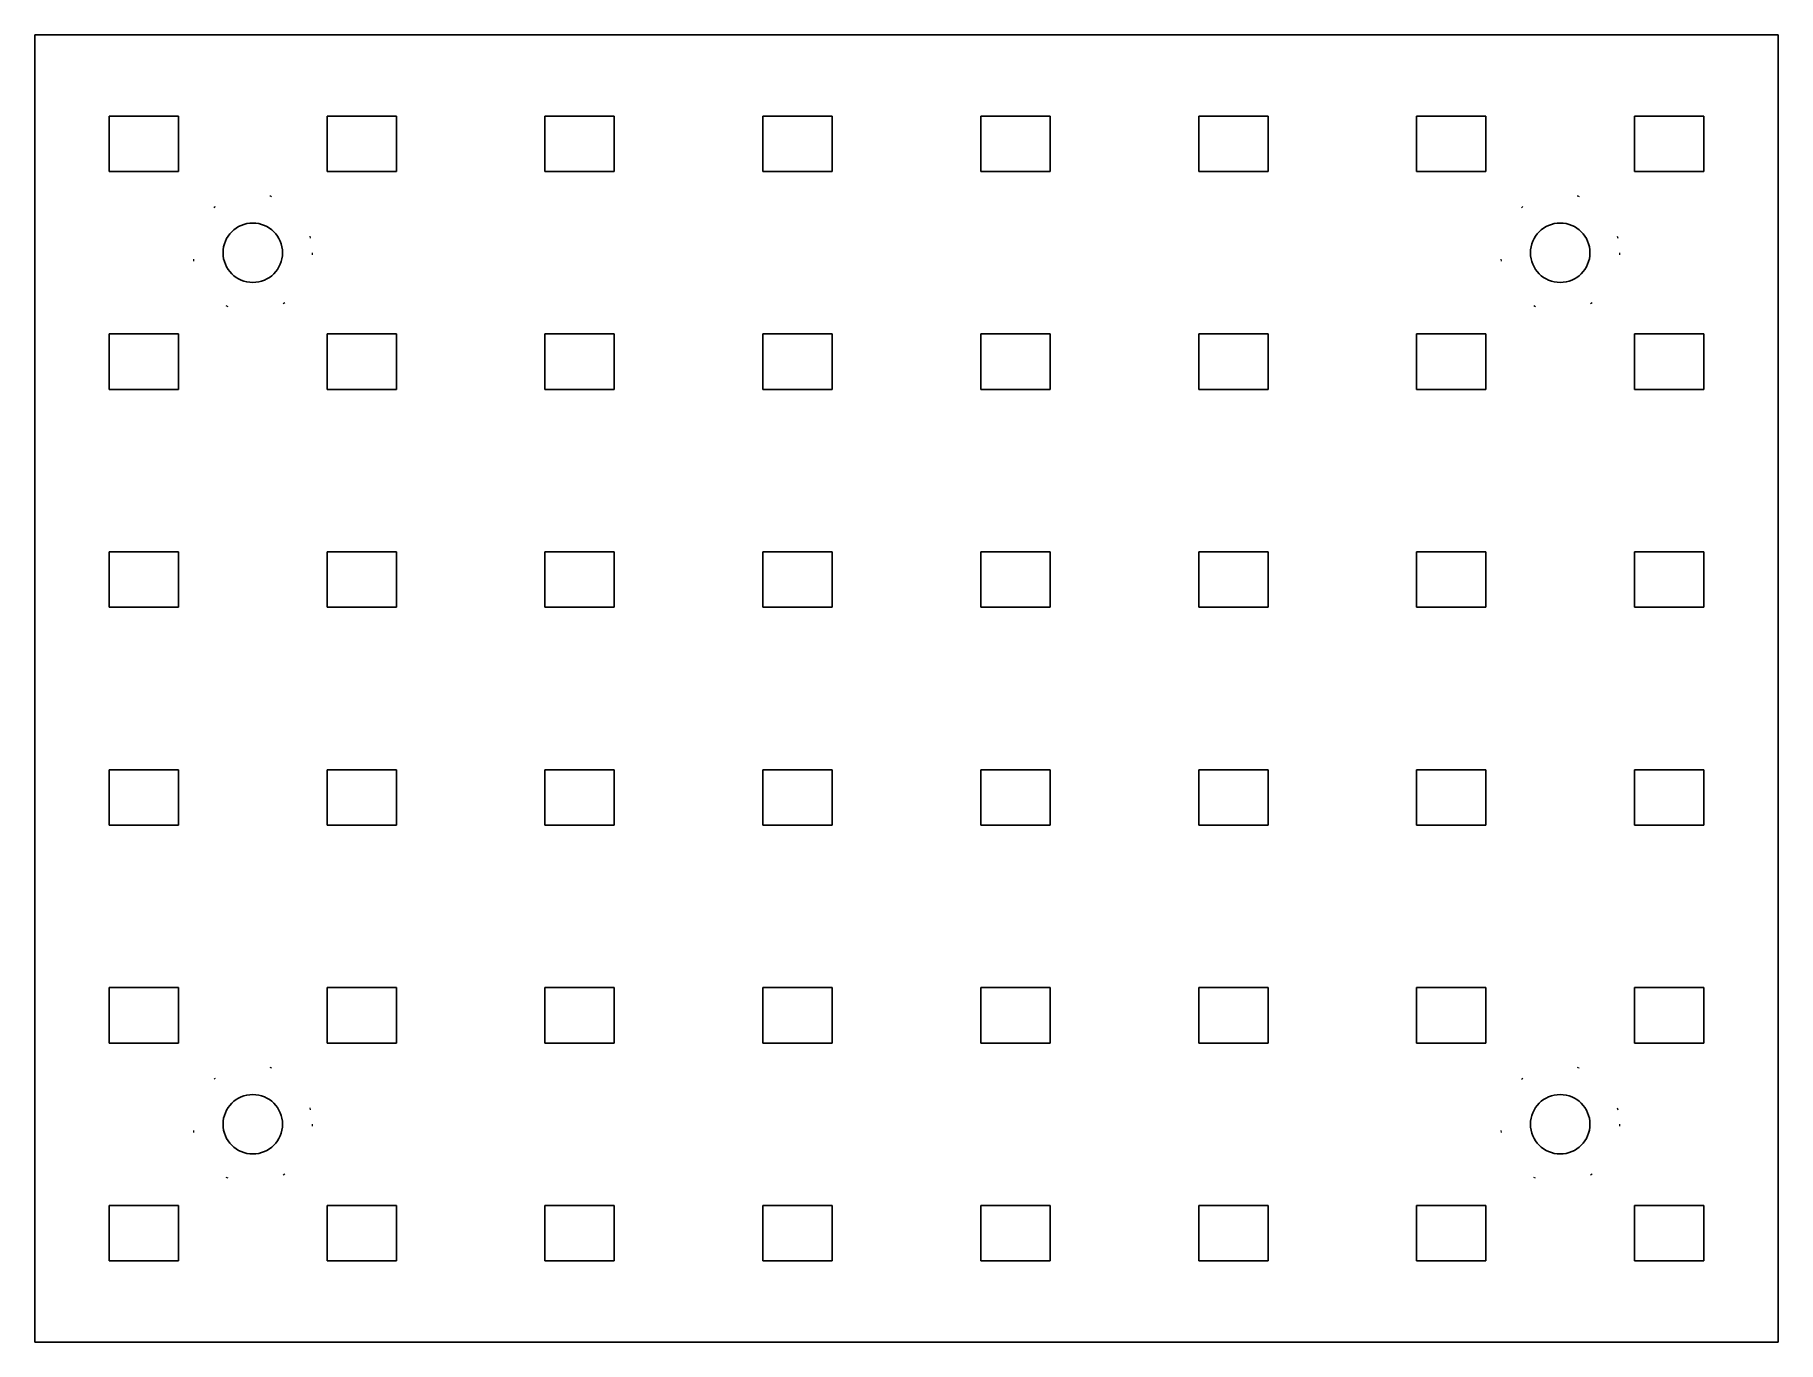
# Model space of a CAD drawing. Header units: millimetres. Extents: x 0 to 88, y 0 to 66.
import ezdxf

# ---------------------------------------------------------------- set-up
doc = ezdxf.new("R2010")
doc.units = ezdxf.units.MM
doc.linetypes.add('ACAD_ISO07W100', pattern=[3, 0.1, -2.9])
doc.layers.get('0').update_dxf_attribs({"lineweight": 25, "true_color": 0xffffff})

msp = doc.modelspace()

# ---------------------------------------------------------------- linework, layer by layer
for p, q in [((88, 66), (0, 66)), ((0, 66), (0, 0)), ((88, 0), (88, 66)), ((7.25, 61.9), (3.75, 61.9)), ((3.75, 61.9), (3.75, 59.1)), ((7.25, 59.1), (7.25, 61.9)), ((18.25, 61.9), (14.75, 61.9)), ((14.75, 61.9), (14.75, 59.1)), ((18.25, 59.1), (18.25, 61.9)), ((29.25, 61.9), (25.75, 61.9)), ((25.75, 61.9), (25.75, 59.1)), ((29.25, 59.1), (29.25, 61.9)), ((40.25, 61.9), (36.75, 61.9)), ((36.75, 61.9), (36.75, 59.1)), ((40.25, 59.1), (40.25, 61.9)), ((51.25, 61.9), (47.75, 61.9)), ((47.75, 61.9), (47.75, 59.1)), ((51.25, 59.1), (51.25, 61.9)), ((62.25, 61.9), (58.75, 61.9)), ((58.75, 61.9), (58.75, 59.1)), ((62.25, 59.1), (62.25, 61.9)), ((73.25, 61.9), (69.75, 61.9)), ((69.75, 61.9), (69.75, 59.1)), ((73.25, 59.1), (73.25, 61.9)), ((84.25, 61.9), (80.75, 61.9)), ((80.75, 61.9), (80.75, 59.1)), ((84.25, 59.1), (84.25, 61.9)), ((3.75, 59.1), (7.25, 59.1)), ((14.75, 59.1), (18.25, 59.1)), ((25.75, 59.1), (29.25, 59.1)), ((36.75, 59.1), (40.25, 59.1)), ((47.75, 59.1), (51.25, 59.1)), ((58.75, 59.1), (62.25, 59.1)), ((69.75, 59.1), (73.25, 59.1)), ((80.75, 59.1), (84.25, 59.1)), ((7.25, 50.9), (3.75, 50.9)), ((3.75, 50.9), (3.75, 48.1)), ((7.25, 48.1), (7.25, 50.9)), ((18.25, 50.9), (14.75, 50.9)), ((14.75, 50.9), (14.75, 48.1)), ((18.25, 48.1), (18.25, 50.9)), ((29.25, 50.9), (25.75, 50.9)), ((25.75, 50.9), (25.75, 48.1)), ((29.25, 48.1), (29.25, 50.9)), ((40.25, 50.9), (36.75, 50.9)), ((36.75, 50.9), (36.75, 48.1)), ((40.25, 48.1), (40.25, 50.9)), ((51.25, 50.9), (47.75, 50.9)), ((47.75, 50.9), (47.75, 48.1)), ((51.25, 48.1), (51.25, 50.9)), ((62.25, 50.9), (58.75, 50.9)), ((58.75, 50.9), (58.75, 48.1)), ((62.25, 48.1), (62.25, 50.9)), ((73.25, 50.9), (69.75, 50.9)), ((69.75, 50.9), (69.75, 48.1)), ((73.25, 48.1), (73.25, 50.9)), ((84.25, 50.9), (80.75, 50.9)), ((80.75, 50.9), (80.75, 48.1)), ((84.25, 48.1), (84.25, 50.9)), ((3.75, 48.1), (7.25, 48.1)), ((14.75, 48.1), (18.25, 48.1)), ((25.75, 48.1), (29.25, 48.1)), ((36.75, 48.1), (40.25, 48.1)), ((47.75, 48.1), (51.25, 48.1)), ((58.75, 48.1), (62.25, 48.1)), ((69.75, 48.1), (73.25, 48.1)), ((80.75, 48.1), (84.25, 48.1)), ((7.25, 39.9), (3.75, 39.9)), ((3.75, 39.9), (3.75, 37.1)), ((7.25, 37.1), (7.25, 39.9)), ((18.25, 39.9), (14.75, 39.9)), ((14.75, 39.9), (14.75, 37.1)), ((18.25, 37.1), (18.25, 39.9)), ((29.25, 39.9), (25.75, 39.9)), ((25.75, 39.9), (25.75, 37.1)), ((29.25, 37.1), (29.25, 39.9)), ((40.25, 39.9), (36.75, 39.9)), ((36.75, 39.9), (36.75, 37.1)), ((40.25, 37.1), (40.25, 39.9)), ((51.25, 39.9), (47.75, 39.9)), ((47.75, 39.9), (47.75, 37.1)), ((51.25, 37.1), (51.25, 39.9)), ((62.25, 39.9), (58.75, 39.9)), ((58.75, 39.9), (58.75, 37.1)), ((62.25, 37.1), (62.25, 39.9)), ((73.25, 39.9), (69.75, 39.9)), ((69.75, 39.9), (69.75, 37.1)), ((73.25, 37.1), (73.25, 39.9)), ((84.25, 39.9), (80.75, 39.9)), ((80.75, 39.9), (80.75, 37.1)), ((84.25, 37.1), (84.25, 39.9)), ((3.75, 37.1), (7.25, 37.1)), ((14.75, 37.1), (18.25, 37.1)), ((25.75, 37.1), (29.25, 37.1)), ((36.75, 37.1), (40.25, 37.1)), ((47.75, 37.1), (51.25, 37.1)), ((58.75, 37.1), (62.25, 37.1)), ((69.75, 37.1), (73.25, 37.1)), ((80.75, 37.1), (84.25, 37.1)), ((7.25, 28.9), (3.75, 28.9)), ((3.75, 28.9), (3.75, 26.1)), ((7.25, 26.1), (7.25, 28.9)), ((18.25, 28.9), (14.75, 28.9)), ((14.75, 28.9), (14.75, 26.1)), ((18.25, 26.1), (18.25, 28.9)), ((29.25, 28.9), (25.75, 28.9)), ((25.75, 28.9), (25.75, 26.1)), ((29.25, 26.1), (29.25, 28.9)), ((40.25, 28.9), (36.75, 28.9)), ((36.75, 28.9), (36.75, 26.1)), ((40.25, 26.1), (40.25, 28.9)), ((51.25, 28.9), (47.75, 28.9)), ((47.75, 28.9), (47.75, 26.1)), ((51.25, 26.1), (51.25, 28.9)), ((62.25, 28.9), (58.75, 28.9)), ((58.75, 28.9), (58.75, 26.1)), ((62.25, 26.1), (62.25, 28.9)), ((73.25, 28.9), (69.75, 28.9)), ((69.75, 28.9), (69.75, 26.1)), ((73.25, 26.1), (73.25, 28.9)), ((84.25, 28.9), (80.75, 28.9)), ((80.75, 28.9), (80.75, 26.1)), ((84.25, 26.1), (84.25, 28.9)), ((3.75, 26.1), (7.25, 26.1)), ((14.75, 26.1), (18.25, 26.1)), ((25.75, 26.1), (29.25, 26.1)), ((36.75, 26.1), (40.25, 26.1)), ((47.75, 26.1), (51.25, 26.1)), ((58.75, 26.1), (62.25, 26.1)), ((69.75, 26.1), (73.25, 26.1)), ((80.75, 26.1), (84.25, 26.1)), ((7.25, 17.9), (3.75, 17.9)), ((3.75, 17.9), (3.75, 15.1)), ((7.25, 15.1), (7.25, 17.9)), ((18.25, 17.9), (14.75, 17.9)), ((14.75, 17.9), (14.75, 15.1)), ((18.25, 15.1), (18.25, 17.9)), ((29.25, 17.9), (25.75, 17.9)), ((25.75, 17.9), (25.75, 15.1)), ((29.25, 15.1), (29.25, 17.9)), ((40.25, 17.9), (36.75, 17.9)), ((36.75, 17.9), (36.75, 15.1)), ((40.25, 15.1), (40.25, 17.9)), ((51.25, 17.9), (47.75, 17.9)), ((47.75, 17.9), (47.75, 15.1)), ((51.25, 15.1), (51.25, 17.9)), ((62.25, 17.9), (58.75, 17.9)), ((58.75, 17.9), (58.75, 15.1)), ((62.25, 15.1), (62.25, 17.9)), ((73.25, 17.9), (69.75, 17.9)), ((69.75, 17.9), (69.75, 15.1)), ((73.25, 15.1), (73.25, 17.9)), ((84.25, 17.9), (80.75, 17.9)), ((80.75, 17.9), (80.75, 15.1)), ((84.25, 15.1), (84.25, 17.9)), ((3.75, 15.1), (7.25, 15.1)), ((14.75, 15.1), (18.25, 15.1)), ((25.75, 15.1), (29.25, 15.1)), ((36.75, 15.1), (40.25, 15.1)), ((47.75, 15.1), (51.25, 15.1)), ((58.75, 15.1), (62.25, 15.1)), ((69.75, 15.1), (73.25, 15.1)), ((80.75, 15.1), (84.25, 15.1)), ((7.25, 6.9), (3.75, 6.9)), ((3.75, 6.9), (3.75, 4.1)), ((7.25, 4.1), (7.25, 6.9)), ((18.25, 6.9), (14.75, 6.9)), ((14.75, 6.9), (14.75, 4.1)), ((18.25, 4.1), (18.25, 6.9)), ((29.25, 6.9), (25.75, 6.9)), ((25.75, 6.9), (25.75, 4.1)), ((29.25, 4.1), (29.25, 6.9)), ((40.25, 6.9), (36.75, 6.9)), ((36.75, 6.9), (36.75, 4.1)), ((40.25, 4.1), (40.25, 6.9)), ((51.25, 6.9), (47.75, 6.9)), ((47.75, 6.9), (47.75, 4.1)), ((51.25, 4.1), (51.25, 6.9)), ((62.25, 6.9), (58.75, 6.9)), ((58.75, 6.9), (58.75, 4.1)), ((62.25, 4.1), (62.25, 6.9)), ((73.25, 6.9), (69.75, 6.9)), ((69.75, 6.9), (69.75, 4.1)), ((73.25, 4.1), (73.25, 6.9)), ((84.25, 6.9), (80.75, 6.9)), ((80.75, 6.9), (80.75, 4.1)), ((84.25, 4.1), (84.25, 6.9)), ((3.75, 4.1), (7.25, 4.1)), ((14.75, 4.1), (18.25, 4.1)), ((25.75, 4.1), (29.25, 4.1)), ((36.75, 4.1), (40.25, 4.1)), ((47.75, 4.1), (51.25, 4.1)), ((58.75, 4.1), (62.25, 4.1)), ((69.75, 4.1), (73.25, 4.1)), ((80.75, 4.1), (84.25, 4.1)), ((0, 0), (88, 0))]:
    msp.add_line(p, q)
at = {"linetype": 'ACAD_ISO07W100', "lineweight": 15}
for centre in [(11, 55), (77, 55), (11, 11), (77, 11)]:
    msp.add_circle(centre, 3, dxfattribs=at)
for centre in [(11, 55), (77, 55), (11, 11), (77, 11)]:
    msp.add_circle(centre, 1.5)

doc.saveas('drawing.dxf')
